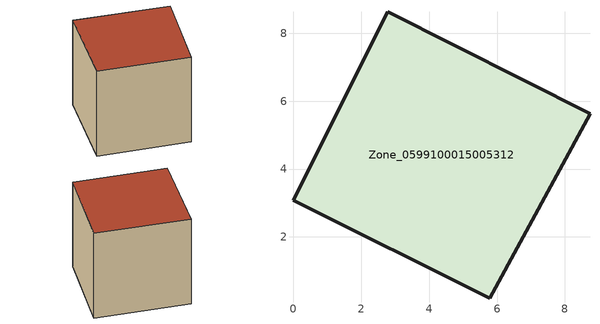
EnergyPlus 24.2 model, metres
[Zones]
Zone_0599100015005312
 floor ground (C_G): 8.74,5.63 5.79,0.19 0,3.08 2.78,8.64 z1.12
 wall outside (C_F): 0,3.08 5.79,0.19 8.74,5.63 2.78,8.64 0,3.08 z1.12:7.9
 roof outside (C_R): 5.79,0.19 8.74,5.63 2.78,8.64 0,3.08 z7.9
[BUILDING]
Pand.0599100015005312: North Axis=0; Terrain=City; Loads Convergence Tolerance Value=0.04; Temperature Convergence Tolerance Value=0.4; Solar Distribution=FullExterior; Maximum Number of Warmup Days=25; Minimum Number of Warmup Days=1
[Site:Location]
Rotterdam.The.Hague.AP_ZH_NLD Design_Conditions: Latitude=51.96; Longitude=4.45; Time Zone=1; Elevation=-4.5
[SITE:GROUNDTEMPERATURE:BUILDINGSURFACE]
18, 18, 18, 18, 18, 18, 18, 18, 18, 18, 18, 18
[MATERIAL] Thermal Absorptance=0.9; Solar Absorptance=0.7; Visible Absorptance=0.7
Name | Roughness | Thickness | Conductivity | Density | Specific Heat
G.TC.1946-1964 | MediumSmooth | 0.15 | 1 | 540 | 1210
F.TC.1946-1964 | Rough | 0.3 | 0.857143 | 1920 | 840
R.TC.1946-1964 | MediumRough | 0.2 | 0.235294 | 1500 | 1000
[CONSTRUCTION]
C_G: G.TC.1946-1964
C_F: F.TC.1946-1964
C_R: R.TC.1946-1964
[ZONE]
Zone_0599100015005312: Type=1; Multiplier=1; Ceiling Height=Autocalculate; Volume=Autocalculate; Floor Area=autocalculate; Part of Total Floor Area=Yes
[ZONEINFILTRATION:DESIGNFLOWRATE]
Infil_Zone_0599100015005312: Zone or ZoneList or Space or SpaceList=Zone_0599100015005312; Schedule=AlwaysOn; Design Flow Rate Calculation Method=Flow/Area; Flow Rate per Floor Area=0.003; Constant Term Coefficient=1; Temperature Term Coefficient=0; Velocity Term Coefficient=0; Velocity Squared Term Coefficient=0
[HVACTEMPLATE:ZONE:IDEALLOADSAIRSYSTEM]
Zone_0599100015005312: Maximum Heating Supply Air Temperature=50; Minimum Cooling Supply Air Temperature=13; Maximum Heating Supply Air Humidity Ratio=0.0156; Minimum Cooling Supply Air Humidity Ratio=0.0077; Heating Limit=NoLimit; Cooling Limit=NoLimit; Dehumidification Control Type=ConstantSensibleHeatRatio; Cooling Sensible Heat Ratio=0.7; Dehumidification Setpoint=60; Humidification Control Type=None; Humidification Setpoint=30; Outdoor Air Method=None; Outdoor Air Flow Rate per Person=0.00944; Outdoor Air Flow Rate per Zone Floor Area=0; Outdoor Air Flow Rate per Zone=0; Demand Controlled Ventilation Type=None; Outdoor Air Economizer Type=NoEconomizer; Heat Recovery Type=None; Sensible Heat Recovery Effectiveness=0.7; Latent Heat Recovery Effectiveness=0.65
[ZONECONTROL:THERMOSTAT]
ThermostatControl_Zone_0599100015005312: Zone or ZoneList=Zone_0599100015005312; Control Type Schedule=DualSetpointControlType; Control 1=Thermostat_Zone_0599100015005312; Temperature Difference Between Cutout And Setpoint=0
[THERMOSTATSETPOINT:DUALSETPOINT]
Thermostat_Zone_0599100015005312: Heating Setpoint Temperature Schedule=HeatingSetpoint_Zone_0599100015005312; Cooling Setpoint Temperature Schedule=CoolingSetpoint_Zone_0599100015005312
[SCHEDULE:COMPACT]
HeatingSetpoint_Zone_0599100015005312: Through: 12/31, For: AllDays, Until: 24:00, 21
CoolingSetpoint_Zone_0599100015005312: Through: 12/31, For: AllDays, Until: 24:00, 24
DualSetpointControlType: Through: 12/31, For: AllDays, Until: 24:00, 4
AlwaysOn: Through: 12/31, For: AllDays, Until: 24:00, 1
